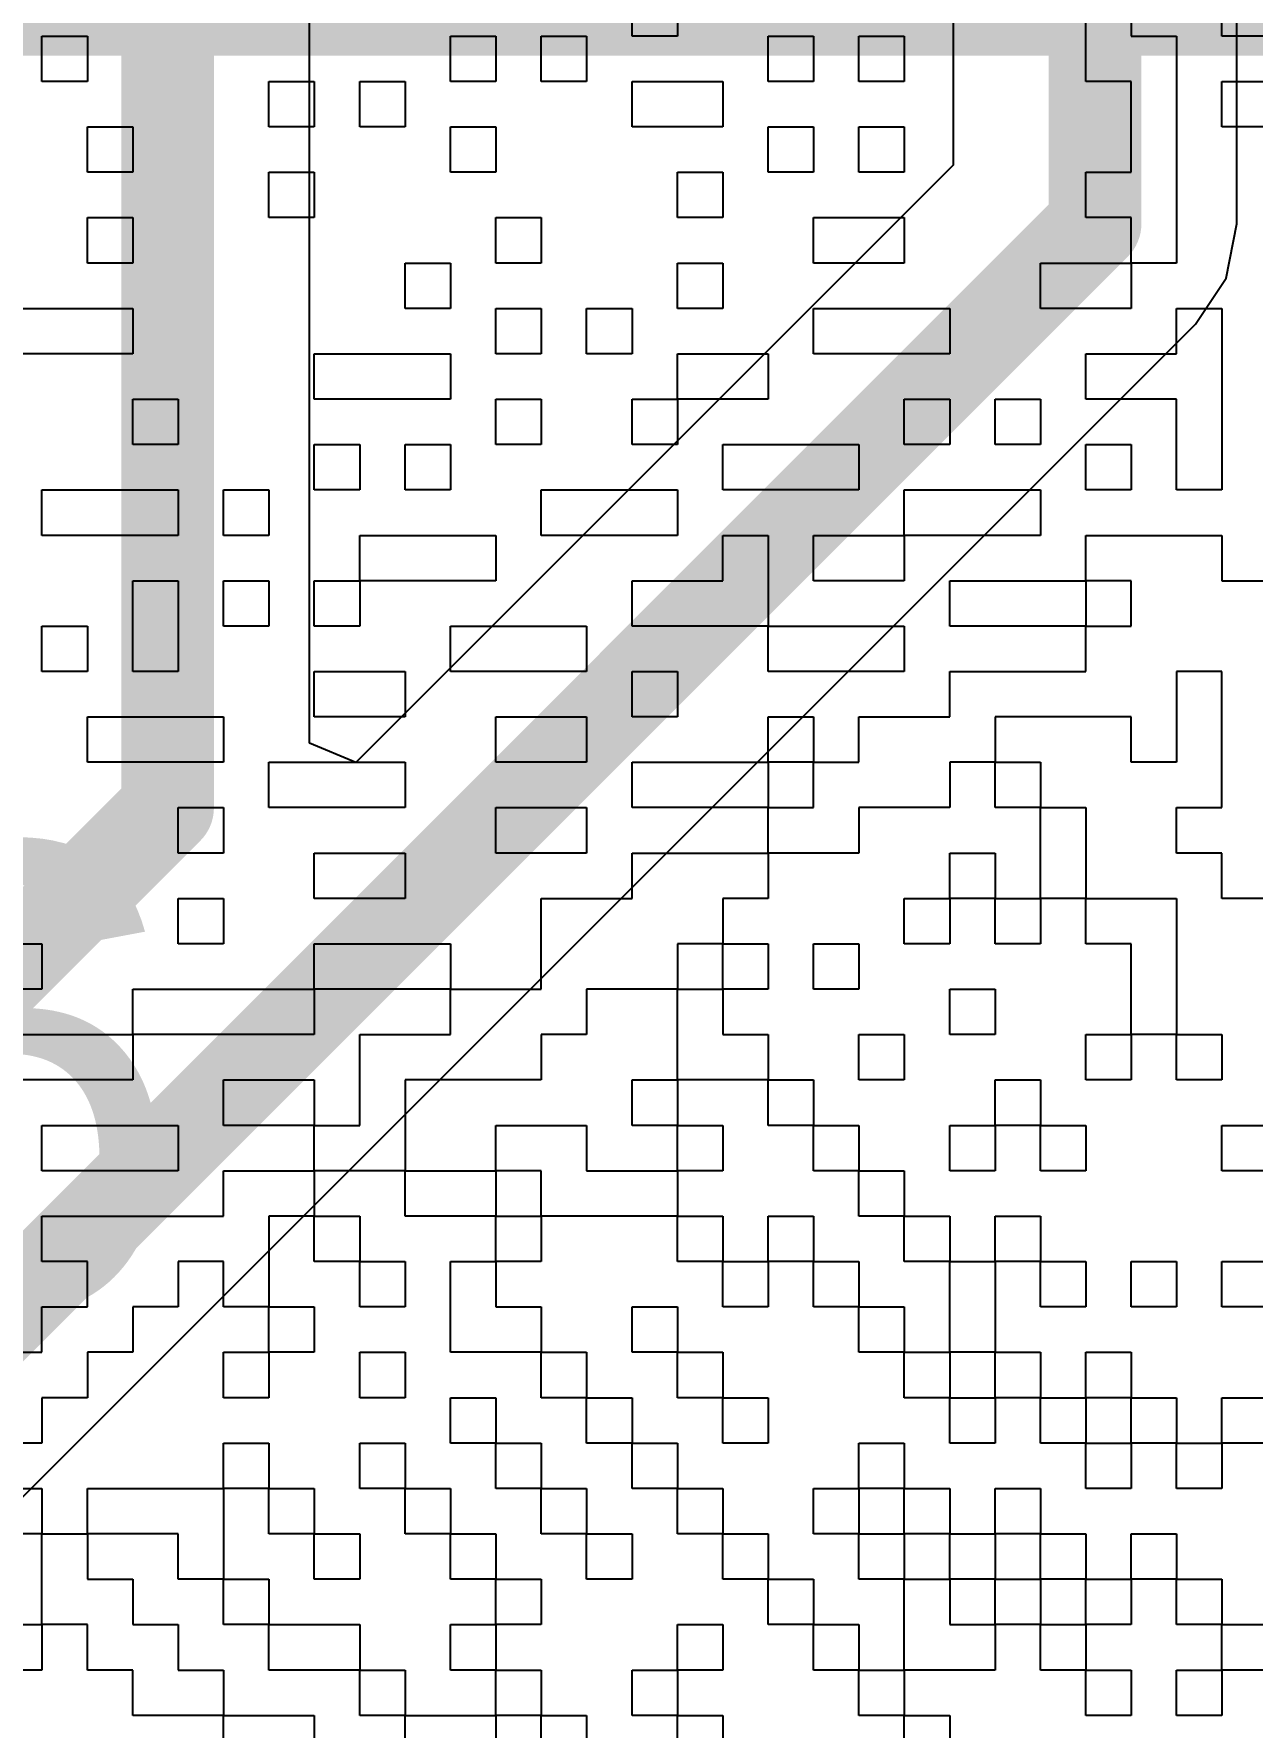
# Model space of a CAD drawing. Header units: inches. Extents: x 0.02 to 6.01, y 0.01 to 5.6.
# Drawn here: x 2.7425 to 2.8738, y 3.1498 to 3.3324 of the extents above; entities that cross this region are included whole.
import ezdxf

# ---------------------------------------------------------------- set-up
doc = ezdxf.new("R2010")
doc.units = ezdxf.units.IN
doc.header["$MEASUREMENT"] = 0
for name, color, linetype in [('Bottom Layer', 5, 'Continuous'), ('Bottom Overlay', 54, 'Continuous'), ('Top Overlay', 2, 'Continuous')]:
    doc.layers.add(name, color=color, linetype=linetype)
doc.styles.add('Arial', font='', dxfattribs={"height": 0.2})
doc.styles.get('Arial').set_extended_font_data('Arial')

# ---------------------------------------------------------------- blocks, each defined once
blk = doc.blocks.new('HDR2X3_18')
at = {"layer": 'Top Overlay', "style": 'Arial'}
blk.add_text('6', height=0.05, rotation=360, dxfattribs=at).set_placement((0.26, 0.08))

msp = doc.modelspace()

# ---------------------------------------------------------------- linework, layer by layer
at = {"layer": 'Bottom Layer'}
for p, q in [((2.77217, 3.25587), (2.77217, 3.33822)), ((2.84158, 3.33822), (2.84158, 3.31821)), ((2.87217, 3.31187), (2.87217, 3.33822)), ((2.84158, 3.31821), (2.77717, 3.2538)), ((2.871, 3.30602), (2.87217, 3.31187)), ((2.86769, 3.30106), (2.871, 3.30602)), ((2.69684, 3.13022), (2.86769, 3.30106)), ((2.77717, 3.2538), (2.77217, 3.25587))]:
    msp.add_line(p, q, dxfattribs=at)
for points in [[(2.75687, 3.2489, 0.01, 0.01, 0), (2.75687, 3.375, 0.01, 0.01, 0)], [(2.85687, 3.31187, 0.01, 0.01, 0), (2.85687, 3.375, 0.01, 0.01, 0)], [(2.66, 3.115, 0.01, 0.01, 0), (2.85687, 3.31187, 0.01, 0.01, 0)], [(2.66844, 3.16047, 0.01, 0.01, 0), (2.75687, 3.2489, 0.01, 0.01, 0)]]:
    msp.add_lwpolyline(points, format="xyseb", dxfattribs=at)
for points in [[(2.85437, 3.31187, 0.005, 0.005, 1), (2.85937, 3.31187, 0.005, 0.005, 1)], [(2.85437, 3.31187, 0.005, 0.005, 1), (2.85937, 3.31187, 0.005, 0.005, 1)], [(2.75437, 3.2489, 0.005, 0.005, 1), (2.75937, 3.2489, 0.005, 0.005, 1)], [(2.75437, 3.2489, 0.005, 0.005, 1), (2.75937, 3.2489, 0.005, 0.005, 1)]]:
    msp.add_lwpolyline(points, format="xyseb", close=True, dxfattribs=at)
at = {"layer": 'Bottom Overlay'}
for p, q in [((2.86077, 3.35659), (2.86077, 3.33212)), ((2.85588, 3.32723), (2.85588, 3.35169)), ((2.80695, 3.33212), (2.80695, 3.33701)), ((2.81184, 3.33701), (2.81184, 3.33212)), ((2.87056, 3.33212), (2.87056, 3.33701)), ((2.74333, 3.32723), (2.74333, 3.33212)), ((2.74333, 3.33212), (2.74823, 3.33212)), ((2.74823, 3.33212), (2.74823, 3.32723)), ((2.78737, 3.33212), (2.79227, 3.33212)), ((2.78737, 3.32723), (2.78737, 3.33212)), ((2.79227, 3.33212), (2.79227, 3.32723)), ((2.79716, 3.32723), (2.79716, 3.33212)), ((2.79716, 3.33212), (2.80205, 3.33212)), ((2.80205, 3.33212), (2.80205, 3.32723)), ((2.81184, 3.33212), (2.80695, 3.33212)), ((2.82163, 3.33212), (2.82652, 3.33212)), ((2.82163, 3.32723), (2.82163, 3.33212)), ((2.82652, 3.33212), (2.82652, 3.32723)), ((2.83141, 3.33212), (2.83631, 3.33212)), ((2.83141, 3.32723), (2.83141, 3.33212)), ((2.83631, 3.33212), (2.83631, 3.32723)), ((2.86077, 3.33212), (2.86567, 3.33212)), ((2.86567, 3.33212), (2.86567, 3.30765)), ((2.87545, 3.33212), (2.87056, 3.33212)), ((2.74823, 3.32723), (2.74333, 3.32723)), ((2.7678, 3.32723), (2.77269, 3.32723)), ((2.7678, 3.32233), (2.7678, 3.32723)), ((2.77269, 3.32723), (2.77269, 3.32233)), ((2.77759, 3.32233), (2.77759, 3.32723)), ((2.77759, 3.32723), (2.78248, 3.32723)), ((2.78248, 3.32723), (2.78248, 3.32233)), ((2.79227, 3.32723), (2.78737, 3.32723)), ((2.80205, 3.32723), (2.79716, 3.32723)), ((2.80695, 3.32233), (2.80695, 3.32723)), ((2.80695, 3.32723), (2.81673, 3.32723)), ((2.81673, 3.32723), (2.81673, 3.32233)), ((2.82652, 3.32723), (2.82163, 3.32723)), ((2.83631, 3.32723), (2.83141, 3.32723)), ((2.86077, 3.32723), (2.85588, 3.32723)), ((2.86077, 3.31744), (2.86077, 3.32723)), ((2.87056, 3.32233), (2.87056, 3.32723)), ((2.87056, 3.32723), (2.87545, 3.32723)), ((2.74823, 3.31744), (2.74823, 3.32233)), ((2.74823, 3.32233), (2.75312, 3.32233)), ((2.75312, 3.32233), (2.75312, 3.31744)), ((2.77269, 3.32233), (2.7678, 3.32233)), ((2.78248, 3.32233), (2.77759, 3.32233)), ((2.78737, 3.31744), (2.78737, 3.32233)), ((2.78737, 3.32233), (2.79227, 3.32233)), ((2.79227, 3.32233), (2.79227, 3.31744)), ((2.81184, 3.32233), (2.80695, 3.32233)), ((2.81673, 3.32233), (2.81184, 3.32233)), ((2.82163, 3.31744), (2.82163, 3.32233)), ((2.82163, 3.32233), (2.82652, 3.32233)), ((2.82652, 3.32233), (2.82652, 3.31744)), ((2.83141, 3.32233), (2.83631, 3.32233)), ((2.83141, 3.31744), (2.83141, 3.32233)), ((2.83631, 3.32233), (2.83631, 3.31744)), ((2.87545, 3.32233), (2.87056, 3.32233)), ((2.75312, 3.31744), (2.74823, 3.31744)), ((2.7678, 3.31744), (2.77269, 3.31744)), ((2.7678, 3.31255), (2.7678, 3.31744)), ((2.77269, 3.31744), (2.77269, 3.31255)), ((2.79227, 3.31744), (2.78737, 3.31744)), ((2.81184, 3.31255), (2.81184, 3.31744)), ((2.81184, 3.31744), (2.81673, 3.31744)), ((2.81673, 3.31744), (2.81673, 3.31255)), ((2.82652, 3.31744), (2.82163, 3.31744)), ((2.83631, 3.31744), (2.83141, 3.31744)), ((2.85588, 3.31255), (2.85588, 3.31744)), ((2.85588, 3.31744), (2.86077, 3.31744)), ((2.74823, 3.30765), (2.74823, 3.31255)), ((2.74823, 3.31255), (2.75312, 3.31255)), ((2.75312, 3.31255), (2.75312, 3.30765)), ((2.77269, 3.31255), (2.7678, 3.31255)), ((2.79227, 3.30765), (2.79227, 3.31255)), ((2.79227, 3.31255), (2.79716, 3.31255)), ((2.79716, 3.31255), (2.79716, 3.30765)), ((2.81673, 3.31255), (2.81184, 3.31255)), ((2.82652, 3.30765), (2.82652, 3.31255)), ((2.82652, 3.31255), (2.83631, 3.31255)), ((2.83631, 3.31255), (2.83631, 3.30765)), ((2.86077, 3.31255), (2.85588, 3.31255)), ((2.86077, 3.30765), (2.86077, 3.31255)), ((2.75312, 3.30765), (2.74823, 3.30765)), ((2.78248, 3.30276), (2.78248, 3.30765)), ((2.78248, 3.30765), (2.78737, 3.30765)), ((2.78737, 3.30765), (2.78737, 3.30276)), ((2.79716, 3.30765), (2.79227, 3.30765)), ((2.81184, 3.30765), (2.81673, 3.30765)), ((2.81184, 3.30276), (2.81184, 3.30765)), ((2.81673, 3.30765), (2.81673, 3.30276)), ((2.83631, 3.30765), (2.82652, 3.30765)), ((2.85099, 3.30276), (2.85099, 3.30765)), ((2.85099, 3.30765), (2.86077, 3.30765)), ((2.86077, 3.30765), (2.86077, 3.30276)), ((2.86567, 3.30765), (2.86077, 3.30765)), ((2.73844, 3.30276), (2.74333, 3.30276)), ((2.74333, 3.30276), (2.75312, 3.30276)), ((2.75312, 3.30276), (2.75312, 3.29787)), ((2.78737, 3.30276), (2.78248, 3.30276)), ((2.79227, 3.29787), (2.79227, 3.30276)), ((2.79227, 3.30276), (2.79716, 3.30276)), ((2.79716, 3.30276), (2.79716, 3.29787)), ((2.80205, 3.29787), (2.80205, 3.30276)), ((2.80205, 3.30276), (2.80695, 3.30276)), ((2.80695, 3.30276), (2.80695, 3.29787)), ((2.81673, 3.30276), (2.81184, 3.30276)), ((2.82652, 3.29787), (2.82652, 3.30276)), ((2.82652, 3.30276), (2.83631, 3.30276)), ((2.83631, 3.30276), (2.8412, 3.30276)), ((2.8412, 3.30276), (2.8412, 3.29787)), ((2.85588, 3.30276), (2.85099, 3.30276)), ((2.86077, 3.30276), (2.85588, 3.30276)), ((2.86567, 3.29787), (2.86567, 3.30276)), ((2.86567, 3.30276), (2.87056, 3.30276)), ((2.87056, 3.30276), (2.87056, 3.28319)), ((2.75312, 3.29787), (2.73844, 3.29787)), ((2.77269, 3.29297), (2.77269, 3.29787)), ((2.77269, 3.29787), (2.77759, 3.29787)), ((2.77759, 3.29787), (2.78248, 3.29787)), ((2.78248, 3.29787), (2.78737, 3.29787)), ((2.78737, 3.29787), (2.78737, 3.29297)), ((2.79716, 3.29787), (2.79227, 3.29787)), ((2.80695, 3.29787), (2.80205, 3.29787)), ((2.81184, 3.29297), (2.81184, 3.29787)), ((2.81184, 3.29787), (2.82163, 3.29787)), ((2.82163, 3.29787), (2.82163, 3.29297)), ((2.8412, 3.29787), (2.82652, 3.29787)), ((2.85588, 3.29297), (2.85588, 3.29787)), ((2.85588, 3.29787), (2.86077, 3.29787)), ((2.86077, 3.29787), (2.86567, 3.29787)), ((2.75312, 3.28808), (2.75312, 3.29297)), ((2.75312, 3.29297), (2.75801, 3.29297)), ((2.75801, 3.29297), (2.75801, 3.28808)), ((2.78737, 3.29297), (2.77269, 3.29297)), ((2.79227, 3.28808), (2.79227, 3.29297)), ((2.79227, 3.29297), (2.79716, 3.29297)), ((2.79716, 3.29297), (2.79716, 3.28808)), ((2.80695, 3.28808), (2.80695, 3.29297)), ((2.80695, 3.29297), (2.81184, 3.29297)), ((2.82163, 3.29297), (2.81184, 3.29297)), ((2.81184, 3.29297), (2.81184, 3.28808)), ((2.83631, 3.29297), (2.8412, 3.29297)), ((2.83631, 3.28808), (2.83631, 3.29297)), ((2.8412, 3.29297), (2.8412, 3.28808)), ((2.84609, 3.28808), (2.84609, 3.29297)), ((2.84609, 3.29297), (2.85099, 3.29297)), ((2.85099, 3.29297), (2.85099, 3.28808)), ((2.86567, 3.29297), (2.85588, 3.29297)), ((2.86567, 3.28319), (2.86567, 3.29297)), ((2.75801, 3.28808), (2.75312, 3.28808)), ((2.77269, 3.28319), (2.77269, 3.28808)), ((2.77269, 3.28808), (2.77759, 3.28808)), ((2.77759, 3.28808), (2.77759, 3.28319)), ((2.78248, 3.28319), (2.78248, 3.28808)), ((2.78248, 3.28808), (2.78737, 3.28808)), ((2.78737, 3.28808), (2.78737, 3.28319)), ((2.79716, 3.28808), (2.79227, 3.28808)), ((2.81184, 3.28808), (2.80695, 3.28808)), ((2.81673, 3.28319), (2.81673, 3.28808)), ((2.81673, 3.28808), (2.82652, 3.28808)), ((2.82652, 3.28808), (2.83141, 3.28808)), ((2.83141, 3.28808), (2.83141, 3.28319)), ((2.8412, 3.28808), (2.83631, 3.28808)), ((2.85099, 3.28808), (2.84609, 3.28808)), ((2.85588, 3.28319), (2.85588, 3.28808)), ((2.85588, 3.28808), (2.86077, 3.28808)), ((2.86077, 3.28808), (2.86077, 3.28319)), ((2.74333, 3.28319), (2.74823, 3.28319)), ((2.74333, 3.27829), (2.74333, 3.28319)), ((2.74823, 3.28319), (2.75801, 3.28319)), ((2.75801, 3.28319), (2.75801, 3.27829)), ((2.76291, 3.27829), (2.76291, 3.28319)), ((2.76291, 3.28319), (2.7678, 3.28319)), ((2.7678, 3.28319), (2.7678, 3.27829)), ((2.77759, 3.28319), (2.77269, 3.28319)), ((2.78737, 3.28319), (2.78248, 3.28319)), ((2.79716, 3.27829), (2.79716, 3.28319)), ((2.79716, 3.28319), (2.81184, 3.28319)), ((2.81184, 3.28319), (2.81184, 3.27829)), ((2.83141, 3.28319), (2.81673, 3.28319)), ((2.83631, 3.27829), (2.83631, 3.28319)), ((2.83631, 3.28319), (2.85099, 3.28319)), ((2.85099, 3.28319), (2.85099, 3.27829)), ((2.86077, 3.28319), (2.85588, 3.28319)), ((2.87056, 3.28319), (2.86567, 3.28319)), ((2.75801, 3.27829), (2.74333, 3.27829)), ((2.7678, 3.27829), (2.76291, 3.27829)), ((2.77759, 3.2734), (2.77759, 3.27829)), ((2.77759, 3.27829), (2.79227, 3.27829)), ((2.79227, 3.27829), (2.79227, 3.2734)), ((2.80205, 3.27829), (2.79716, 3.27829)), ((2.81184, 3.27829), (2.80205, 3.27829)), ((2.81673, 3.2734), (2.81673, 3.27829)), ((2.81673, 3.27829), (2.82163, 3.27829)), ((2.82163, 3.27829), (2.82163, 3.2734)), ((2.82652, 3.27829), (2.83141, 3.27829)), ((2.82652, 3.2734), (2.82652, 3.27829)), ((2.83141, 3.27829), (2.83631, 3.27829)), ((2.8412, 3.27829), (2.83631, 3.27829)), ((2.83631, 3.27829), (2.83631, 3.2734)), ((2.84609, 3.27829), (2.8412, 3.27829)), ((2.85099, 3.27829), (2.84609, 3.27829)), ((2.85588, 3.2734), (2.85588, 3.27829)), ((2.85588, 3.27829), (2.87056, 3.27829)), ((2.87056, 3.27829), (2.87056, 3.2734)), ((2.75312, 3.26361), (2.75312, 3.2734)), ((2.75312, 3.2734), (2.75801, 3.2734)), ((2.75801, 3.2734), (2.75801, 3.26851)), ((2.76291, 3.26851), (2.76291, 3.2734)), ((2.76291, 3.2734), (2.7678, 3.2734)), ((2.7678, 3.2734), (2.7678, 3.26851)), ((2.77269, 3.26851), (2.77269, 3.2734)), ((2.77269, 3.2734), (2.77759, 3.2734)), ((2.77759, 3.2734), (2.77759, 3.26851)), ((2.79227, 3.2734), (2.77759, 3.2734)), ((2.80695, 3.26851), (2.80695, 3.2734)), ((2.80695, 3.2734), (2.81673, 3.2734)), ((2.82163, 3.2734), (2.82163, 3.26851)), ((2.83631, 3.2734), (2.82652, 3.2734)), ((2.8412, 3.26851), (2.8412, 3.2734)), ((2.8412, 3.2734), (2.84609, 3.2734)), ((2.84609, 3.2734), (2.85099, 3.2734)), ((2.85099, 3.2734), (2.85588, 3.2734)), ((2.85588, 3.2734), (2.85588, 3.26851)), ((2.86077, 3.2734), (2.85588, 3.2734)), ((2.86077, 3.26851), (2.86077, 3.2734)), ((2.87056, 3.2734), (2.88524, 3.2734)), ((2.74333, 3.26851), (2.74823, 3.26851)), ((2.74333, 3.26361), (2.74333, 3.26851)), ((2.74823, 3.26851), (2.74823, 3.26361)), ((2.75801, 3.26851), (2.75801, 3.26361)), ((2.7678, 3.26851), (2.76291, 3.26851)), ((2.77759, 3.26851), (2.77269, 3.26851)), ((2.78737, 3.26851), (2.79227, 3.26851)), ((2.78737, 3.26361), (2.78737, 3.26851)), ((2.79227, 3.26851), (2.80205, 3.26851)), ((2.80205, 3.26851), (2.80205, 3.26361)), ((2.82163, 3.26851), (2.80695, 3.26851)), ((2.82163, 3.26361), (2.82163, 3.26851)), ((2.82163, 3.26851), (2.83631, 3.26851)), ((2.83631, 3.26851), (2.83631, 3.26361)), ((2.85588, 3.26851), (2.8412, 3.26851)), ((2.85588, 3.26361), (2.85588, 3.26851)), ((2.85588, 3.26851), (2.86077, 3.26851)), ((2.74823, 3.26361), (2.74333, 3.26361)), ((2.75801, 3.26361), (2.75312, 3.26361)), ((2.77269, 3.25872), (2.77269, 3.26361)), ((2.77269, 3.26361), (2.78248, 3.26361)), ((2.78248, 3.26361), (2.78248, 3.25872)), ((2.80205, 3.26361), (2.78737, 3.26361)), ((2.80695, 3.25872), (2.80695, 3.26361)), ((2.80695, 3.26361), (2.81184, 3.26361)), ((2.81184, 3.26361), (2.81184, 3.25872)), ((2.83631, 3.26361), (2.82163, 3.26361)), ((2.8412, 3.25872), (2.8412, 3.26361)), ((2.8412, 3.26361), (2.85588, 3.26361)), ((2.87056, 3.26361), (2.86567, 3.26361)), ((2.86567, 3.26361), (2.86567, 3.25383)), ((2.87056, 3.24893), (2.87056, 3.26361)), ((2.74823, 3.25872), (2.75312, 3.25872)), ((2.74823, 3.25383), (2.74823, 3.25872)), ((2.75312, 3.25872), (2.76291, 3.25872)), ((2.76291, 3.25872), (2.76291, 3.25383)), ((2.78248, 3.25872), (2.77269, 3.25872)), ((2.79227, 3.25872), (2.79716, 3.25872)), ((2.79227, 3.25383), (2.79227, 3.25872)), ((2.79716, 3.25872), (2.80205, 3.25872)), ((2.80205, 3.25872), (2.80205, 3.25383)), ((2.81184, 3.25872), (2.80695, 3.25872)), ((2.82163, 3.25383), (2.82163, 3.25872)), ((2.82163, 3.25872), (2.82652, 3.25872)), ((2.82652, 3.25872), (2.82652, 3.25383)), ((2.83141, 3.25383), (2.83141, 3.25872)), ((2.83141, 3.25872), (2.8412, 3.25872)), ((2.86077, 3.25872), (2.84609, 3.25872)), ((2.84609, 3.25872), (2.84609, 3.25383)), ((2.86077, 3.25383), (2.86077, 3.25872)), ((2.76291, 3.25383), (2.74823, 3.25383)), ((2.7678, 3.24893), (2.7678, 3.25383)), ((2.7678, 3.25383), (2.78248, 3.25383)), ((2.78248, 3.25383), (2.78248, 3.24893)), ((2.80205, 3.25383), (2.79227, 3.25383)), ((2.80695, 3.24893), (2.80695, 3.25383)), ((2.80695, 3.25383), (2.82163, 3.25383)), ((2.82652, 3.25383), (2.82163, 3.25383)), ((2.82163, 3.25383), (2.82163, 3.24893)), ((2.82652, 3.24893), (2.82652, 3.25383)), ((2.82652, 3.25383), (2.83141, 3.25383)), ((2.84609, 3.25383), (2.8412, 3.25383)), ((2.8412, 3.25383), (2.8412, 3.24893)), ((2.84609, 3.25383), (2.85099, 3.25383)), ((2.84609, 3.24893), (2.84609, 3.25383)), ((2.85099, 3.25383), (2.85099, 3.24893)), ((2.86567, 3.25383), (2.86077, 3.25383)), ((2.75801, 3.24893), (2.76291, 3.24893)), ((2.75801, 3.24404), (2.75801, 3.24893)), ((2.76291, 3.24893), (2.76291, 3.24404)), ((2.77759, 3.24893), (2.7678, 3.24893)), ((2.78248, 3.24893), (2.77759, 3.24893)), ((2.79227, 3.24404), (2.79227, 3.24893)), ((2.79227, 3.24893), (2.79716, 3.24893)), ((2.79716, 3.24893), (2.80205, 3.24893)), ((2.80205, 3.24893), (2.80205, 3.24404)), ((2.81184, 3.24893), (2.80695, 3.24893)), ((2.81673, 3.24893), (2.81184, 3.24893)), ((2.82163, 3.24893), (2.81673, 3.24893)), ((2.82163, 3.24404), (2.82163, 3.24893)), ((2.82163, 3.24893), (2.82652, 3.24893)), ((2.8412, 3.24893), (2.83141, 3.24893)), ((2.83141, 3.24893), (2.83141, 3.24404)), ((2.85099, 3.24893), (2.84609, 3.24893)), ((2.85099, 3.23915), (2.85099, 3.24893)), ((2.85099, 3.24893), (2.85588, 3.24893)), ((2.85588, 3.24893), (2.85588, 3.23915)), ((2.86567, 3.24404), (2.86567, 3.24893)), ((2.86567, 3.24893), (2.87056, 3.24893)), ((2.76291, 3.24404), (2.75801, 3.24404)), ((2.77269, 3.23915), (2.77269, 3.24404)), ((2.77269, 3.24404), (2.78248, 3.24404)), ((2.78248, 3.24404), (2.78248, 3.23915)), ((2.80205, 3.24404), (2.79227, 3.24404)), ((2.80695, 3.24404), (2.81184, 3.24404)), ((2.80695, 3.23915), (2.80695, 3.24404)), ((2.81184, 3.24404), (2.82163, 3.24404)), ((2.82163, 3.24404), (2.82163, 3.23915)), ((2.83141, 3.24404), (2.82163, 3.24404)), ((2.8412, 3.23915), (2.8412, 3.24404)), ((2.8412, 3.24404), (2.84609, 3.24404)), ((2.84609, 3.24404), (2.84609, 3.23915)), ((2.87056, 3.24404), (2.86567, 3.24404)), ((2.87056, 3.23915), (2.87056, 3.24404)), ((2.75801, 3.23425), (2.75801, 3.23915)), ((2.75801, 3.23915), (2.76291, 3.23915)), ((2.76291, 3.23915), (2.76291, 3.23425)), ((2.78248, 3.23915), (2.77269, 3.23915)), ((2.79716, 3.22936), (2.79716, 3.23915)), ((2.79716, 3.23915), (2.80695, 3.23915)), ((2.82163, 3.23915), (2.81673, 3.23915)), ((2.81673, 3.23915), (2.81673, 3.23425)), ((2.83631, 3.23425), (2.83631, 3.23915)), ((2.83631, 3.23915), (2.8412, 3.23915)), ((2.84609, 3.23915), (2.8412, 3.23915)), ((2.8412, 3.23915), (2.8412, 3.23425)), ((2.84609, 3.23425), (2.84609, 3.23915)), ((2.84609, 3.23915), (2.85099, 3.23915)), ((2.85099, 3.23915), (2.85099, 3.23425)), ((2.85588, 3.23915), (2.85099, 3.23915)), ((2.85588, 3.23425), (2.85588, 3.23915)), ((2.85588, 3.23915), (2.86567, 3.23915)), ((2.86567, 3.23915), (2.86567, 3.22447)), ((2.87545, 3.23915), (2.87056, 3.23915)), ((2.73844, 3.23425), (2.74333, 3.23425)), ((2.74333, 3.23425), (2.74333, 3.22936)), ((2.76291, 3.23425), (2.75801, 3.23425)), ((2.77269, 3.22936), (2.77269, 3.23425)), ((2.77269, 3.23425), (2.78737, 3.23425)), ((2.78737, 3.23425), (2.78737, 3.22936)), ((2.81673, 3.23425), (2.81184, 3.23425)), ((2.81184, 3.23425), (2.81184, 3.22936)), ((2.81673, 3.22936), (2.81673, 3.23425)), ((2.81673, 3.23425), (2.82163, 3.23425)), ((2.82163, 3.23425), (2.82163, 3.22936)), ((2.82652, 3.22936), (2.82652, 3.23425)), ((2.82652, 3.23425), (2.83141, 3.23425)), ((2.83141, 3.23425), (2.83141, 3.22936)), ((2.8412, 3.23425), (2.83631, 3.23425)), ((2.85099, 3.23425), (2.84609, 3.23425)), ((2.86077, 3.23425), (2.85588, 3.23425)), ((2.86077, 3.22447), (2.86077, 3.23425)), ((2.74333, 3.22936), (2.73844, 3.22936)), ((2.75312, 3.22447), (2.75312, 3.22936)), ((2.75312, 3.22936), (2.77269, 3.22936)), ((2.78737, 3.22936), (2.77269, 3.22936)), ((2.77269, 3.22936), (2.77269, 3.22447)), ((2.78737, 3.22447), (2.78737, 3.22936)), ((2.78737, 3.22936), (2.79716, 3.22936)), ((2.81184, 3.22936), (2.80205, 3.22936)), ((2.80205, 3.22936), (2.80205, 3.22447)), ((2.81184, 3.21957), (2.81184, 3.22936)), ((2.81184, 3.22936), (2.81673, 3.22936)), ((2.81673, 3.22936), (2.81673, 3.22447)), ((2.82163, 3.22936), (2.81673, 3.22936)), ((2.83141, 3.22936), (2.82652, 3.22936)), ((2.8412, 3.22447), (2.8412, 3.22936)), ((2.8412, 3.22936), (2.84609, 3.22936)), ((2.84609, 3.22936), (2.84609, 3.22447)), ((2.73844, 3.22447), (2.75312, 3.22447)), ((2.75312, 3.22447), (2.75312, 3.21957)), ((2.77269, 3.22447), (2.75312, 3.22447)), ((2.77759, 3.21468), (2.77759, 3.22447)), ((2.77759, 3.22447), (2.78737, 3.22447)), ((2.80205, 3.22447), (2.79716, 3.22447)), ((2.79716, 3.22447), (2.79716, 3.21957)), ((2.81673, 3.22447), (2.82163, 3.22447)), ((2.82163, 3.22447), (2.82163, 3.21957)), ((2.83141, 3.21957), (2.83141, 3.22447)), ((2.83141, 3.22447), (2.83631, 3.22447)), ((2.83631, 3.22447), (2.83631, 3.21957)), ((2.84609, 3.22447), (2.8412, 3.22447)), ((2.85588, 3.21957), (2.85588, 3.22447)), ((2.85588, 3.22447), (2.86077, 3.22447)), ((2.86077, 3.22447), (2.86077, 3.21957)), ((2.86567, 3.22447), (2.86077, 3.22447)), ((2.86567, 3.22447), (2.87056, 3.22447)), ((2.86567, 3.21957), (2.86567, 3.22447)), ((2.87056, 3.22447), (2.87056, 3.21957)), ((2.75312, 3.21957), (2.73844, 3.21957)), ((2.76291, 3.21468), (2.76291, 3.21957)), ((2.76291, 3.21957), (2.77269, 3.21957)), ((2.77269, 3.21957), (2.77269, 3.21468)), ((2.79716, 3.21957), (2.78248, 3.21957)), ((2.78248, 3.21957), (2.78248, 3.20979)), ((2.80695, 3.21468), (2.80695, 3.21957)), ((2.80695, 3.21957), (2.81184, 3.21957)), ((2.81184, 3.21957), (2.81184, 3.21468)), ((2.82163, 3.21957), (2.81184, 3.21957)), ((2.82163, 3.21468), (2.82163, 3.21957)), ((2.82163, 3.21957), (2.82652, 3.21957)), ((2.82652, 3.21957), (2.82652, 3.21468)), ((2.83631, 3.21957), (2.83141, 3.21957)), ((2.84609, 3.21468), (2.84609, 3.21957)), ((2.84609, 3.21957), (2.85099, 3.21957)), ((2.85099, 3.21957), (2.85099, 3.21468)), ((2.86077, 3.21957), (2.85588, 3.21957)), ((2.87056, 3.21957), (2.86567, 3.21957)), ((2.74333, 3.21468), (2.74823, 3.21468)), ((2.74333, 3.20979), (2.74333, 3.21468)), ((2.74823, 3.21468), (2.75801, 3.21468)), ((2.75801, 3.21468), (2.75801, 3.20979)), ((2.77269, 3.21468), (2.76291, 3.21468)), ((2.77269, 3.20979), (2.77269, 3.21468)), ((2.77269, 3.21468), (2.77759, 3.21468)), ((2.79227, 3.20979), (2.79227, 3.21468)), ((2.79227, 3.21468), (2.80205, 3.21468)), ((2.80205, 3.21468), (2.80205, 3.20979)), ((2.81184, 3.21468), (2.80695, 3.21468)), ((2.81184, 3.20979), (2.81184, 3.21468)), ((2.81184, 3.21468), (2.81673, 3.21468)), ((2.81673, 3.21468), (2.81673, 3.20979)), ((2.82652, 3.21468), (2.82163, 3.21468)), ((2.82652, 3.21468), (2.83141, 3.21468)), ((2.82652, 3.20979), (2.82652, 3.21468)), ((2.83141, 3.21468), (2.83141, 3.20979)), ((2.8412, 3.20979), (2.8412, 3.21468)), ((2.8412, 3.21468), (2.84609, 3.21468)), ((2.85099, 3.21468), (2.84609, 3.21468)), ((2.84609, 3.21468), (2.84609, 3.20979)), ((2.85099, 3.20979), (2.85099, 3.21468)), ((2.85099, 3.21468), (2.85588, 3.21468)), ((2.85588, 3.21468), (2.85588, 3.20979)), ((2.87056, 3.21468), (2.87545, 3.21468)), ((2.87056, 3.20979), (2.87056, 3.21468)), ((2.75801, 3.20979), (2.74333, 3.20979)), ((2.76291, 3.20489), (2.76291, 3.20979)), ((2.76291, 3.20979), (2.77269, 3.20979)), ((2.78248, 3.20979), (2.77269, 3.20979)), ((2.77269, 3.20979), (2.77269, 3.20489)), ((2.78248, 3.20489), (2.78248, 3.20979)), ((2.78248, 3.20979), (2.79227, 3.20979)), ((2.79227, 3.20979), (2.79227, 3.20489)), ((2.79716, 3.20979), (2.79227, 3.20979)), ((2.79716, 3.20489), (2.79716, 3.20979)), ((2.80205, 3.20979), (2.81184, 3.20979)), ((2.81673, 3.20979), (2.81184, 3.20979)), ((2.81184, 3.20979), (2.81184, 3.20489)), ((2.83141, 3.20979), (2.82652, 3.20979)), ((2.83141, 3.20489), (2.83141, 3.20979)), ((2.83141, 3.20979), (2.83631, 3.20979)), ((2.83631, 3.20979), (2.83631, 3.20489)), ((2.84609, 3.20979), (2.8412, 3.20979)), ((2.85588, 3.20979), (2.85099, 3.20979)), ((2.87545, 3.20979), (2.87056, 3.20979)), ((2.74333, 3.2), (2.74333, 3.20489)), ((2.74333, 3.20489), (2.76291, 3.20489)), ((2.77269, 3.20489), (2.7678, 3.20489)), ((2.7678, 3.20489), (2.7678, 3.19511)), ((2.77269, 3.2), (2.77269, 3.20489)), ((2.77269, 3.20489), (2.77759, 3.20489)), ((2.77759, 3.20489), (2.77759, 3.2)), ((2.79227, 3.20489), (2.78248, 3.20489)), ((2.79227, 3.20489), (2.79716, 3.20489)), ((2.79227, 3.2), (2.79227, 3.20489)), ((2.79716, 3.20489), (2.79716, 3.2)), ((2.80205, 3.20489), (2.79716, 3.20489)), ((2.80695, 3.20489), (2.80205, 3.20489)), ((2.81184, 3.20489), (2.80695, 3.20489)), ((2.81184, 3.2), (2.81184, 3.20489)), ((2.81184, 3.20489), (2.81673, 3.20489)), ((2.81673, 3.20489), (2.81673, 3.2)), ((2.82163, 3.20489), (2.82652, 3.20489)), ((2.82163, 3.2), (2.82163, 3.20489)), ((2.82652, 3.20489), (2.82652, 3.2)), ((2.83631, 3.20489), (2.83141, 3.20489)), ((2.83631, 3.2), (2.83631, 3.20489)), ((2.83631, 3.20489), (2.8412, 3.20489)), ((2.8412, 3.20489), (2.8412, 3.2)), ((2.84609, 3.2), (2.84609, 3.20489)), ((2.84609, 3.20489), (2.85099, 3.20489)), ((2.85099, 3.20489), (2.85099, 3.2)), ((2.74823, 3.2), (2.74333, 3.2)), ((2.74823, 3.19511), (2.74823, 3.2)), ((2.76291, 3.2), (2.75801, 3.2)), ((2.75801, 3.2), (2.75801, 3.19511)), ((2.76291, 3.19511), (2.76291, 3.2)), ((2.77759, 3.2), (2.77269, 3.2)), ((2.77759, 3.19511), (2.77759, 3.2)), ((2.77759, 3.2), (2.78248, 3.2)), ((2.78248, 3.2), (2.78248, 3.19511)), ((2.78737, 3.19021), (2.78737, 3.2)), ((2.78737, 3.2), (2.79227, 3.2)), ((2.79227, 3.2), (2.79227, 3.19511)), ((2.79716, 3.2), (2.79227, 3.2)), ((2.81673, 3.2), (2.81184, 3.2)), ((2.81673, 3.19511), (2.81673, 3.2)), ((2.81673, 3.2), (2.82163, 3.2)), ((2.82163, 3.2), (2.82163, 3.19511)), ((2.82652, 3.2), (2.82163, 3.2)), ((2.82652, 3.2), (2.83141, 3.2)), ((2.82652, 3.19511), (2.82652, 3.2)), ((2.83141, 3.2), (2.83141, 3.19511)), ((2.8412, 3.2), (2.83631, 3.2)), ((2.8412, 3.2), (2.84609, 3.2)), ((2.8412, 3.19021), (2.8412, 3.2)), ((2.85099, 3.2), (2.84609, 3.2)), ((2.84609, 3.2), (2.84609, 3.19021)), ((2.85099, 3.2), (2.85588, 3.2)), ((2.85099, 3.19511), (2.85099, 3.2)), ((2.85588, 3.2), (2.85588, 3.19511)), ((2.86077, 3.19511), (2.86077, 3.2)), ((2.86077, 3.2), (2.86567, 3.2)), ((2.86567, 3.2), (2.86567, 3.19511)), ((2.87056, 3.19511), (2.87056, 3.2)), ((2.87056, 3.2), (2.87545, 3.2)), ((2.74333, 3.19021), (2.74333, 3.19511)), ((2.74333, 3.19511), (2.74823, 3.19511)), ((2.75801, 3.19511), (2.75312, 3.19511)), ((2.75312, 3.19511), (2.75312, 3.19021)), ((2.7678, 3.19511), (2.76291, 3.19511)), ((2.7678, 3.19021), (2.7678, 3.19511)), ((2.7678, 3.19511), (2.77269, 3.19511)), ((2.77269, 3.19511), (2.77269, 3.19021)), ((2.78248, 3.19511), (2.77759, 3.19511)), ((2.79227, 3.19511), (2.79716, 3.19511)), ((2.79716, 3.19511), (2.79716, 3.19021)), ((2.80695, 3.19021), (2.80695, 3.19511)), ((2.80695, 3.19511), (2.81184, 3.19511)), ((2.81184, 3.19511), (2.81184, 3.19021)), ((2.82163, 3.19511), (2.81673, 3.19511)), ((2.83141, 3.19511), (2.82652, 3.19511)), ((2.83141, 3.19021), (2.83141, 3.19511)), ((2.83141, 3.19511), (2.83631, 3.19511)), ((2.83631, 3.19511), (2.83631, 3.19021)), ((2.85588, 3.19511), (2.85099, 3.19511)), ((2.86567, 3.19511), (2.86077, 3.19511)), ((2.87545, 3.19511), (2.87056, 3.19511)), ((2.72376, 3.19021), (2.74333, 3.19021)), ((2.75312, 3.19021), (2.74823, 3.19021)), ((2.74823, 3.19021), (2.74823, 3.18532)), ((2.76291, 3.19021), (2.7678, 3.19021)), ((2.76291, 3.18532), (2.76291, 3.19021)), ((2.77269, 3.19021), (2.7678, 3.19021)), ((2.7678, 3.19021), (2.7678, 3.18532)), ((2.77759, 3.18532), (2.77759, 3.19021)), ((2.77759, 3.19021), (2.78248, 3.19021)), ((2.78248, 3.19021), (2.78248, 3.18532)), ((2.79716, 3.19021), (2.78737, 3.19021)), ((2.79716, 3.18532), (2.79716, 3.19021)), ((2.79716, 3.19021), (2.80205, 3.19021)), ((2.80205, 3.19021), (2.80205, 3.18532)), ((2.81184, 3.19021), (2.80695, 3.19021)), ((2.81184, 3.19021), (2.81673, 3.19021)), ((2.81184, 3.18532), (2.81184, 3.19021)), ((2.81673, 3.19021), (2.81673, 3.18532)), ((2.83631, 3.19021), (2.83141, 3.19021)), ((2.83631, 3.18532), (2.83631, 3.19021)), ((2.83631, 3.19021), (2.8412, 3.19021)), ((2.8412, 3.19021), (2.8412, 3.18532)), ((2.84609, 3.19021), (2.8412, 3.19021)), ((2.84609, 3.18532), (2.84609, 3.19021)), ((2.84609, 3.19021), (2.85099, 3.19021)), ((2.85099, 3.19021), (2.85099, 3.18532)), ((2.85588, 3.18532), (2.85588, 3.19021)), ((2.85588, 3.19021), (2.86077, 3.19021)), ((2.86077, 3.19021), (2.86077, 3.18532)), ((2.74823, 3.18532), (2.74333, 3.18532)), ((2.74333, 3.18532), (2.74333, 3.18043)), ((2.7678, 3.18532), (2.76291, 3.18532)), ((2.78248, 3.18532), (2.77759, 3.18532)), ((2.78737, 3.18043), (2.78737, 3.18532)), ((2.78737, 3.18532), (2.79227, 3.18532)), ((2.79227, 3.18532), (2.79227, 3.18043)), ((2.80205, 3.18532), (2.79716, 3.18532)), ((2.80205, 3.18043), (2.80205, 3.18532)), ((2.80205, 3.18532), (2.80695, 3.18532)), ((2.80695, 3.18532), (2.80695, 3.18043)), ((2.81673, 3.18532), (2.81184, 3.18532)), ((2.81673, 3.18043), (2.81673, 3.18532)), ((2.81673, 3.18532), (2.82163, 3.18532)), ((2.82163, 3.18532), (2.82163, 3.18043)), ((2.8412, 3.18532), (2.83631, 3.18532)), ((2.8412, 3.18043), (2.8412, 3.18532)), ((2.8412, 3.18532), (2.84609, 3.18532)), ((2.84609, 3.18532), (2.84609, 3.18043)), ((2.85099, 3.18532), (2.84609, 3.18532)), ((2.85099, 3.18043), (2.85099, 3.18532)), ((2.85099, 3.18532), (2.85588, 3.18532)), ((2.85588, 3.18532), (2.85588, 3.18043)), ((2.86077, 3.18532), (2.85588, 3.18532)), ((2.86077, 3.18043), (2.86077, 3.18532)), ((2.86077, 3.18532), (2.86567, 3.18532)), ((2.86567, 3.18532), (2.86567, 3.18043)), ((2.87056, 3.18532), (2.87545, 3.18532)), ((2.87056, 3.18043), (2.87056, 3.18532)), ((2.74333, 3.18043), (2.73355, 3.18043)), ((2.76291, 3.17553), (2.76291, 3.18043)), ((2.76291, 3.18043), (2.7678, 3.18043)), ((2.7678, 3.18043), (2.7678, 3.17553)), ((2.77759, 3.18043), (2.78248, 3.18043)), ((2.77759, 3.17553), (2.77759, 3.18043)), ((2.78248, 3.18043), (2.78248, 3.17553)), ((2.79227, 3.18043), (2.78737, 3.18043)), ((2.79227, 3.18043), (2.79716, 3.18043)), ((2.79227, 3.17553), (2.79227, 3.18043)), ((2.79716, 3.18043), (2.79716, 3.17553)), ((2.80695, 3.18043), (2.80205, 3.18043)), ((2.80695, 3.18043), (2.81184, 3.18043)), ((2.80695, 3.17553), (2.80695, 3.18043)), ((2.81184, 3.18043), (2.81184, 3.17553)), ((2.82163, 3.18043), (2.81673, 3.18043)), ((2.83141, 3.17553), (2.83141, 3.18043)), ((2.83141, 3.18043), (2.83631, 3.18043)), ((2.83631, 3.18043), (2.83631, 3.17553)), ((2.84609, 3.18043), (2.8412, 3.18043)), ((2.85588, 3.18043), (2.85099, 3.18043)), ((2.85588, 3.17553), (2.85588, 3.18043)), ((2.85588, 3.18043), (2.86077, 3.18043)), ((2.86567, 3.18043), (2.86077, 3.18043)), ((2.86077, 3.18043), (2.86077, 3.17553)), ((2.86567, 3.17553), (2.86567, 3.18043)), ((2.86567, 3.18043), (2.87056, 3.18043)), ((2.87545, 3.18043), (2.87056, 3.18043)), ((2.87056, 3.18043), (2.87056, 3.17553)), ((2.73844, 3.17553), (2.74333, 3.17553)), ((2.74333, 3.17553), (2.74333, 3.17064)), ((2.74823, 3.17064), (2.74823, 3.17553)), ((2.74823, 3.17553), (2.76291, 3.17553)), ((2.76291, 3.17553), (2.76291, 3.16575)), ((2.7678, 3.17553), (2.76291, 3.17553)), ((2.7678, 3.17064), (2.7678, 3.17553)), ((2.7678, 3.17553), (2.77269, 3.17553)), ((2.77269, 3.17553), (2.77269, 3.17064)), ((2.78248, 3.17553), (2.77759, 3.17553)), ((2.78248, 3.17064), (2.78248, 3.17553)), ((2.78248, 3.17553), (2.78737, 3.17553)), ((2.78737, 3.17553), (2.78737, 3.17064)), ((2.79716, 3.17553), (2.79227, 3.17553)), ((2.79716, 3.17064), (2.79716, 3.17553)), ((2.79716, 3.17553), (2.80205, 3.17553)), ((2.80205, 3.17553), (2.80205, 3.17064)), ((2.81184, 3.17553), (2.80695, 3.17553)), ((2.81184, 3.17553), (2.81673, 3.17553)), ((2.81184, 3.17064), (2.81184, 3.17553)), ((2.81673, 3.17553), (2.81673, 3.17064)), ((2.82652, 3.17064), (2.82652, 3.17553)), ((2.82652, 3.17553), (2.83141, 3.17553)), ((2.83141, 3.17553), (2.83141, 3.17064)), ((2.83631, 3.17553), (2.83141, 3.17553)), ((2.83631, 3.17064), (2.83631, 3.17553)), ((2.83631, 3.17553), (2.8412, 3.17553)), ((2.8412, 3.17553), (2.8412, 3.17064)), ((2.84609, 3.17064), (2.84609, 3.17553)), ((2.84609, 3.17553), (2.85099, 3.17553)), ((2.85099, 3.17553), (2.85099, 3.17064)), ((2.86077, 3.17553), (2.85588, 3.17553)), ((2.87056, 3.17553), (2.86567, 3.17553)), ((2.74333, 3.17064), (2.73844, 3.17064)), ((2.74333, 3.16085), (2.74333, 3.17064)), ((2.74333, 3.17064), (2.74823, 3.17064)), ((2.74823, 3.17064), (2.74823, 3.16575)), ((2.75312, 3.17064), (2.74823, 3.17064)), ((2.75801, 3.17064), (2.75312, 3.17064)), ((2.75801, 3.16575), (2.75801, 3.17064)), ((2.77269, 3.17064), (2.7678, 3.17064)), ((2.77269, 3.17064), (2.77759, 3.17064)), ((2.77269, 3.16575), (2.77269, 3.17064)), ((2.77759, 3.17064), (2.77759, 3.16575)), ((2.78737, 3.17064), (2.78248, 3.17064)), ((2.78737, 3.16575), (2.78737, 3.17064)), ((2.78737, 3.17064), (2.79227, 3.17064)), ((2.79227, 3.17064), (2.79227, 3.16575)), ((2.80205, 3.17064), (2.79716, 3.17064)), ((2.80205, 3.17064), (2.80695, 3.17064)), ((2.80205, 3.16575), (2.80205, 3.17064)), ((2.80695, 3.17064), (2.80695, 3.16575)), ((2.81673, 3.17064), (2.81184, 3.17064)), ((2.81673, 3.16575), (2.81673, 3.17064)), ((2.81673, 3.17064), (2.82163, 3.17064)), ((2.82163, 3.17064), (2.82163, 3.16575)), ((2.83141, 3.17064), (2.82652, 3.17064)), ((2.83141, 3.17064), (2.83631, 3.17064)), ((2.83141, 3.16575), (2.83141, 3.17064)), ((2.8412, 3.17064), (2.83631, 3.17064)), ((2.83631, 3.17064), (2.83631, 3.16575)), ((2.8412, 3.16575), (2.8412, 3.17064)), ((2.8412, 3.17064), (2.84609, 3.17064)), ((2.85099, 3.17064), (2.84609, 3.17064)), ((2.84609, 3.17064), (2.84609, 3.16575)), ((2.85099, 3.16575), (2.85099, 3.17064)), ((2.85099, 3.17064), (2.85588, 3.17064)), ((2.85588, 3.17064), (2.85588, 3.16575)), ((2.86077, 3.16575), (2.86077, 3.17064)), ((2.86077, 3.17064), (2.86567, 3.17064)), ((2.86567, 3.17064), (2.86567, 3.16575)), ((2.74823, 3.16575), (2.75312, 3.16575)), ((2.75312, 3.16575), (2.75312, 3.16085)), ((2.76291, 3.16575), (2.75801, 3.16575)), ((2.76291, 3.16085), (2.76291, 3.16575)), ((2.76291, 3.16575), (2.7678, 3.16575)), ((2.7678, 3.16575), (2.7678, 3.16085)), ((2.77759, 3.16575), (2.77269, 3.16575)), ((2.79227, 3.16575), (2.78737, 3.16575)), ((2.79227, 3.16085), (2.79227, 3.16575)), ((2.79227, 3.16575), (2.79716, 3.16575)), ((2.79716, 3.16575), (2.79716, 3.16085)), ((2.80695, 3.16575), (2.80205, 3.16575)), ((2.82163, 3.16575), (2.81673, 3.16575)), ((2.82163, 3.16085), (2.82163, 3.16575)), ((2.82163, 3.16575), (2.82652, 3.16575)), ((2.82652, 3.16575), (2.82652, 3.16085)), ((2.83631, 3.16575), (2.83141, 3.16575)), ((2.83631, 3.16085), (2.83631, 3.16575)), ((2.83631, 3.16575), (2.8412, 3.16575)), ((2.8412, 3.16575), (2.8412, 3.16085)), ((2.84609, 3.16575), (2.8412, 3.16575)), ((2.84609, 3.16085), (2.84609, 3.16575)), ((2.84609, 3.16575), (2.85099, 3.16575)), ((2.85099, 3.16575), (2.85099, 3.16085)), ((2.85588, 3.16575), (2.85099, 3.16575)), ((2.85588, 3.16085), (2.85588, 3.16575)), ((2.85588, 3.16575), (2.86077, 3.16575)), ((2.86077, 3.16575), (2.86077, 3.16085)), ((2.86567, 3.16575), (2.86077, 3.16575)), ((2.86567, 3.16575), (2.87056, 3.16575)), ((2.86567, 3.16085), (2.86567, 3.16575)), ((2.87056, 3.16575), (2.87056, 3.16085)), ((2.73844, 3.16085), (2.74333, 3.16085)), ((2.74333, 3.16085), (2.74333, 3.15596)), ((2.74823, 3.16085), (2.74333, 3.16085)), ((2.74823, 3.15596), (2.74823, 3.16085)), ((2.75312, 3.16085), (2.75801, 3.16085)), ((2.75801, 3.16085), (2.75801, 3.15596)), ((2.7678, 3.16085), (2.76291, 3.16085)), ((2.7678, 3.15596), (2.7678, 3.16085)), ((2.7678, 3.16085), (2.77759, 3.16085)), ((2.77759, 3.16085), (2.77759, 3.15596)), ((2.78737, 3.16085), (2.79227, 3.16085)), ((2.78737, 3.15596), (2.78737, 3.16085)), ((2.79227, 3.16085), (2.79227, 3.15596)), ((2.79716, 3.16085), (2.79227, 3.16085)), ((2.81184, 3.15596), (2.81184, 3.16085)), ((2.81184, 3.16085), (2.81673, 3.16085)), ((2.81673, 3.16085), (2.81673, 3.15596)), ((2.82652, 3.16085), (2.82163, 3.16085)), ((2.82652, 3.16085), (2.83141, 3.16085)), ((2.82652, 3.15596), (2.82652, 3.16085)), ((2.83141, 3.16085), (2.83141, 3.15596)), ((2.83631, 3.15596), (2.83631, 3.16085)), ((2.8412, 3.16085), (2.84609, 3.16085)), ((2.85099, 3.16085), (2.84609, 3.16085)), ((2.84609, 3.16085), (2.84609, 3.15596)), ((2.85099, 3.15596), (2.85099, 3.16085)), ((2.85099, 3.16085), (2.85588, 3.16085)), ((2.85588, 3.16085), (2.85588, 3.15596)), ((2.86077, 3.16085), (2.85588, 3.16085)), ((2.87056, 3.16085), (2.86567, 3.16085)), ((2.87056, 3.16085), (2.87545, 3.16085)), ((2.87056, 3.15596), (2.87056, 3.16085)), ((2.74333, 3.15596), (2.73844, 3.15596)), ((2.75312, 3.15596), (2.74823, 3.15596)), ((2.75312, 3.15107), (2.75312, 3.15596)), ((2.75801, 3.15596), (2.76291, 3.15596)), ((2.76291, 3.15596), (2.76291, 3.15107)), ((2.77759, 3.15596), (2.7678, 3.15596)), ((2.77759, 3.15596), (2.78248, 3.15596)), ((2.77759, 3.15107), (2.77759, 3.15596)), ((2.78248, 3.15596), (2.78248, 3.15107)), ((2.79227, 3.15596), (2.78737, 3.15596)), ((2.79227, 3.15107), (2.79227, 3.15596)), ((2.79227, 3.15596), (2.79716, 3.15596)), ((2.79716, 3.15596), (2.79716, 3.15107)), ((2.80695, 3.15107), (2.80695, 3.15596)), ((2.80695, 3.15596), (2.81184, 3.15596)), ((2.81184, 3.15596), (2.81184, 3.15107)), ((2.81673, 3.15596), (2.81184, 3.15596)), ((2.83141, 3.15596), (2.82652, 3.15596)), ((2.83141, 3.15107), (2.83141, 3.15596)), ((2.83141, 3.15596), (2.83631, 3.15596)), ((2.83631, 3.15596), (2.83631, 3.15107)), ((2.84609, 3.15596), (2.83631, 3.15596)), ((2.85588, 3.15596), (2.85099, 3.15596)), ((2.85588, 3.15596), (2.86077, 3.15596)), ((2.85588, 3.15107), (2.85588, 3.15596)), ((2.86077, 3.15596), (2.86077, 3.15107)), ((2.86567, 3.15107), (2.86567, 3.15596)), ((2.86567, 3.15596), (2.87056, 3.15596)), ((2.87056, 3.15596), (2.87056, 3.15107)), ((2.87545, 3.15596), (2.87056, 3.15596)), ((2.76291, 3.15107), (2.75312, 3.15107)), ((2.76291, 3.15107), (2.7678, 3.15107)), ((2.76291, 3.14617), (2.76291, 3.15107)), ((2.7678, 3.15107), (2.77269, 3.15107)), ((2.77269, 3.15107), (2.77269, 3.14617)), ((2.78248, 3.15107), (2.77759, 3.15107)), ((2.78248, 3.14617), (2.78248, 3.15107)), ((2.78248, 3.15107), (2.79227, 3.15107)), ((2.79227, 3.15107), (2.79227, 3.14617)), ((2.79716, 3.15107), (2.79227, 3.15107)), ((2.79716, 3.14617), (2.79716, 3.15107)), ((2.79716, 3.15107), (2.80205, 3.15107)), ((2.80205, 3.15107), (2.80205, 3.14617)), ((2.81184, 3.15107), (2.80695, 3.15107)), ((2.81184, 3.14617), (2.81184, 3.15107)), ((2.81184, 3.15107), (2.81673, 3.15107)), ((2.81673, 3.15107), (2.81673, 3.14617)), ((2.83631, 3.15107), (2.83141, 3.15107)), ((2.83631, 3.15107), (2.8412, 3.15107)), ((2.83631, 3.14617), (2.83631, 3.15107)), ((2.8412, 3.15107), (2.8412, 3.14617)), ((2.86077, 3.15107), (2.85588, 3.15107)), ((2.87056, 3.15107), (2.86567, 3.15107))]:
    msp.add_line(p, q, dxfattribs=at)
at = {"layer": 'Top Overlay'}
msp.add_lwpolyline([(1.96, 3.335, 0.01, 0.01, 0), (4.055, 3.335, 0.01, 0.01, 0)], format="xyseb", dxfattribs=at)

# ---------------------------------------------------------------- block references
msp.add_blockref('HDR2X3_18', (2.46, 3.115))

doc.saveas('drawing.dxf')
